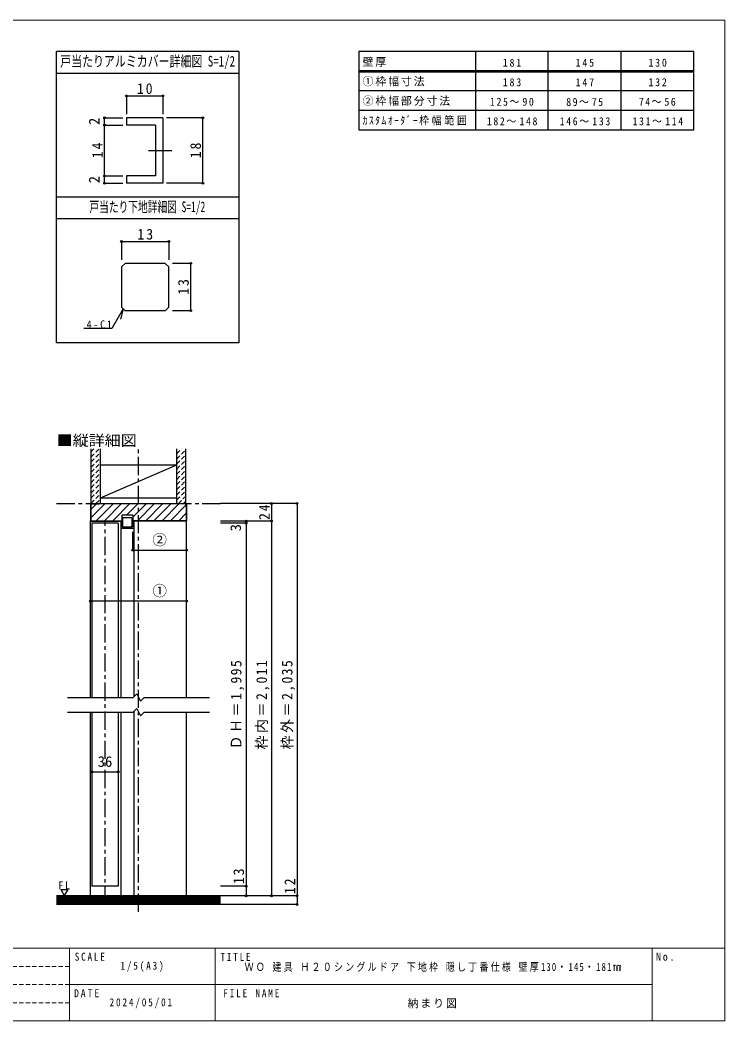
# Model space of a CAD drawing. Units: millimetres on the paper, with parts at other scales. Extents: x -197 to 198, y -138 to 137.
# Drawn here: x 4.3 to 197.8, y -138 to 137 of the extents above; entities that cross this region are included whole.
import ezdxf
from ezdxf.enums import TextEntityAlignment as Align

# ---------------------------------------------------------------- set-up
doc = ezdxf.new("R2010")
doc.units = ezdxf.units.MM
doc.header["$PDMODE"] = 32
doc.header["$PDSIZE"] = 0.5
for name, pattern in [('CHAIN1', [8, 5, -1, 1, -1]), ('CHAIN2', [12, 9, -1, 1, -1]), ('DASHED1', [1.8, 1.2, -0.6])]:
    doc.linetypes.add(name, pattern=pattern)
for name, color, linetype in [('0-0_補助線', 7, 'Continuous'), ('0-1_通り芯', 4, 'CHAIN1'), ('0-2_柱', 3, 'Continuous'), ('0-3_仕上げ', 2, 'Continuous'), ('0-4_枠', 3, 'Continuous'), ('0-6_扉', 6, 'Continuous'), ('0-9_戸当り', 7, 'Continuous'), ('0-A_文字', 7, 'Continuous'), ('0-B_寸法', 7, 'Continuous'), ('0-C_ハッチ', 4, 'DASHED1'), ('1-A_文字', 3, 'Continuous'), ('7-1_通り芯', 4, 'CHAIN2'), ('7-7_金物', 7, 'Continuous'), ('7-A_文字', 4, 'Continuous'), ('7-B_寸法', 4, 'Continuous'), ('F-A_文字', 7, 'Continuous')]:
    doc.layers.add(name, color=color, linetype=linetype)
doc.layers.add('F-0_補助線', color=7, linetype='Continuous', lineweight=18)
doc.styles.add('ＭＳ ゴシック', font='')
doc.styles.get('ＭＳ ゴシック').set_extended_font_data('MS Gothic')

msp = doc.modelspace()

# ---------------------------------------------------------------- linework, layer by layer
at = {"layer": '0-1_通り芯'}
for p, q in [((36.831, -108), (36.831, 19.15)), ((14.331, 4.15), (59.331, 4.15)), ((27.631, -106), (27.631, -0.65)), ((59.331, -106), (14.331, -106))]:
    msp.add_line(p, q, dxfattribs=at)
at = {"layer": '0-2_柱', "color": 7}
msp.add_line((26.331, 5.75), (47.331, 14.75), dxfattribs=at)
at = {"layer": '0-2_柱'}
for p, q in [((26.331, 14.75), (47.331, 14.75)), ((26.331, 5.75), (47.331, 5.75))]:
    msp.add_line(p, q, dxfattribs=at)
at = {"layer": '0-3_仕上げ'}
for p, q in [((23.831, 4.15), (23.831, 19.15)), ((26.331, 4.15), (26.331, 19.15)), ((47.331, 4.15), (47.331, 19.15)), ((49.831, 4.15), (49.831, 19.15)), ((23.831, 4.15), (23.931, 4.15)), ((49.831, 4.15), (49.731, 4.15)), ((59.331, -103.6), (14.331, -103.6)), ((59.331, -106), (14.331, -106))]:
    msp.add_line(p, q, dxfattribs=at)
at = {"layer": '0-3_仕上げ', "color": 7}
for p, q in [((59.331, -103.9), (14.331, -103.9)), ((59.331, -104.2), (14.331, -104.2)), ((59.331, -104.5), (14.331, -104.5)), ((59.331, -104.8), (14.331, -104.8)), ((59.331, -105.1), (14.331, -105.1)), ((59.331, -105.4), (14.331, -105.4)), ((59.331, -105.7), (14.331, -105.7))]:
    msp.add_line(p, q, dxfattribs=at)
at = {"layer": '0-4_枠'}
for p, q in [((23.631, 3.85), (23.931, 4.15)), ((23.631, 3.85), (23.631, -0.509)), ((23.731, 3.75), (24.031, 4.05)), ((23.731, 3.75), (23.731, -0.467)), ((23.931, 4.15), (49.731, 4.15)), ((24.031, 4.05), (26.031, 4.05)), ((26.031, 4.05), (26.031, 4.15)), ((47.631, 4.15), (47.631, 4.05)), ((49.631, 4.05), (47.631, 4.05)), ((49.631, 4.05), (49.931, 3.75)), ((50.031, 3.85), (49.731, 4.15)), ((49.931, 3.75), (49.931, -0.467)), ((50.031, 3.85), (50.031, -0.509)), ((35.231, 0.95), (35.231, -0.65)), ((23.772, -0.65), (23.631, -0.509)), ((23.813, -0.55), (23.731, -0.467)), ((23.772, -0.65), (32.231, -0.65)), ((23.813, -0.55), (32.231, -0.55)), ((49.848, -0.55), (35.231, -0.55)), ((49.889, -0.65), (35.231, -0.65)), ((49.848, -0.55), (49.931, -0.467)), ((49.889, -0.65), (50.031, -0.509))]:
    msp.add_line(p, q, dxfattribs=at)
at = {"layer": '0-4_枠', "color": 4}
for p, q in [((23.631, -49.125), (23.631, -0.509)), ((50.031, -49.125), (50.031, -0.509)), ((23.631, -103.6), (23.631, -53.125)), ((50.031, -103.6), (50.031, -53.125))]:
    msp.add_line(p, q, dxfattribs=at)
at = {"layer": '0-4_枠'}
msp.add_lwpolyline([(35.231, 0.95), (32.231, 0.95), (32.231, -0.65)], dxfattribs=at)
at = {"layer": '0-6_扉'}
for p, q in [((31.231, -1.25), (24.031, -1.25)), ((24.031, -1.25), (24.031, -49.125)), ((31.231, -1.25), (31.231, -49.125)), ((24.031, -53.125), (24.031, -101)), ((31.231, -53.125), (31.231, -101)), ((31.231, -101), (24.031, -101))]:
    msp.add_line(p, q, dxfattribs=at)
at = {"layer": '0-6_扉', "color": 2}
for p, q in [((17.331, -49.125), (35.331, -49.125)), ((38.331, -49.125), (56.331, -49.125)), ((17.331, -53.125), (35.331, -53.125)), ((38.331, -53.125), (56.331, -53.125))]:
    msp.add_line(p, q, dxfattribs=at)
for points in [[(35.331, -49.125), (36.331, -48.125), (37.331, -50.125), (38.331, -49.125)], [(35.331, -53.125), (36.331, -52.125), (37.331, -54.125), (38.331, -53.125)]]:
    msp.add_lwpolyline(points, dxfattribs=at)
at = {"layer": '0-9_戸当り'}
for p, q in [((32.431, 0.15), (32.631, 0.35)), ((32.431, 0.15), (32.431, -2.05)), ((32.631, 0.35), (34.831, 0.35)), ((34.831, 0.35), (35.031, 0.15)), ((35.031, -2.05), (35.031, 0.15)), ((31.931, -0.65), (31.931, -2.65)), ((31.931, -2.65), (35.531, -2.65)), ((31.931, -2.65), (31.931, -49.125)), ((32.331, -2.25), (35.131, -2.25)), ((32.631, -2.25), (32.431, -2.05)), ((32.631, -2.25), (34.831, -2.25)), ((35.031, -2.05), (34.831, -2.25)), ((35.131, -0.65), (35.131, -2.25)), ((35.531, -0.65), (35.131, -0.65)), ((35.531, -0.65), (35.531, -2.65)), ((35.531, -2.65), (35.531, -48.925)), ((31.931, -53.125), (31.931, -103.6)), ((35.531, -52.925), (35.531, -103.6))]:
    msp.add_line(p, q, dxfattribs=at)
at = {"layer": '0-9_戸当り', "color": 4}
for p, q in [((66.331, -101), (59.331, -101)), ((66.331, -101), (66.331, -103.6)), ((66.331, -103.6), (59.331, -103.6))]:
    msp.add_line(p, q, dxfattribs=at)
at = {"layer": '0-9_戸当り'}
msp.add_lwpolyline([(31.931, -0.65), (32.331, -0.65), (32.331, -2.25)], dxfattribs=at)
for p in [(66.331, -101), (66.331, -103.6)]:
    msp.add_point(p, dxfattribs=at)
at = {"layer": '0-A_文字', "color": 3}
msp.add_line((189.328, 128.333), (97.328, 128.333), dxfattribs=at)
at = {"layer": '0-A_文字'}
msp.add_line((15.444, -101.837), (16.444, -103.569), dxfattribs=at)
msp.add_lwpolyline([(15.444, -101.837), (17.444, -101.837), (16.444, -103.569)], dxfattribs=at)
at = {"layer": '0-B_寸法', "color": 3}
for p, q in [((97.328, 128.333), (97.328, 106.867)), ((129.328, 128.333), (129.328, 106.867)), ((149.328, 106.867), (149.328, 128.333)), ((169.328, 106.867), (169.328, 128.333)), ((189.328, 106.867), (189.328, 128.333)), ((97.328, 123.167), (189.328, 123.167)), ((97.328, 122.967), (189.328, 122.967)), ((97.328, 122.767), (189.328, 122.767)), ((97.328, 117.6), (189.328, 117.6)), ((97.328, 112.233), (189.328, 112.233)), ((97.328, 106.867), (189.328, 106.867))]:
    msp.add_line(p, q, dxfattribs=at)
at = {"layer": '0-B_寸法', "color": 4}
for p, q in [((73.331, 4.15), (59.331, 4.15)), ((80.331, 4.15), (80.331, -103.6)), ((66.331, -0.65), (59.331, -0.65)), ((73.331, -0.65), (59.331, -0.65)), ((66.331, -1.25), (59.331, -1.25)), ((66.331, -0.65), (66.331, -1.25)), ((73.331, -0.65), (66.331, -0.65)), ((66.331, -1.25), (66.331, -101)), ((73.331, -0.65), (73.331, -103.6)), ((35.231, -8.65), (35.231, -3.65)), ((50.031, -8.65), (50.031, -3.65)), ((35.231, -8.65), (50.031, -8.65)), ((50.031, -22.65), (23.631, -22.65)), ((24.031, -69.565), (31.231, -69.565)), ((80.331, -103.6), (66.331, -103.6)), ((80.331, -103.6), (80.331, -106)), ((80.331, -106), (59.331, -106))]:
    msp.add_line(p, q, dxfattribs=at)
msp.add_lwpolyline([(80.331, 4.15), (73.331, 4.15), (73.331, -0.65)], dxfattribs=at)
at = {"layer": '0-B_寸法'}
for p in [(73.331, 4.15), (80.331, 4.15), (66.331, -0.65), (66.331, -1.25), (73.331, -0.65), (73.331, -0.65), (35.231, -8.65), (50.031, -8.65), (23.631, -22.65), (50.031, -22.65), (24.031, -69.565), (31.231, -69.565), (73.331, -103.6), (80.331, -103.6), (80.331, -106)]:
    msp.add_point(p, dxfattribs=at)
at = {"layer": '0-C_ハッチ'}
for p, q in [((23.831, 18.414), (24.567, 19.15)), ((23.831, 16.999), (25.981, 19.15)), ((23.831, 15.585), (26.331, 18.085)), ((23.831, 14.171), (26.331, 16.671)), ((47.331, 17.872), (48.609, 19.15)), ((47.331, 16.458), (49.831, 18.958)), ((47.331, 15.044), (49.831, 17.544)), ((23.831, 12.757), (26.331, 15.257)), ((23.831, 11.343), (26.331, 13.843)), ((47.331, 13.629), (49.831, 16.129)), ((47.331, 12.215), (49.831, 14.715)), ((23.831, 9.928), (26.331, 12.428)), ((23.831, 8.514), (26.331, 11.014)), ((47.331, 10.801), (49.831, 13.301)), ((47.331, 9.387), (49.831, 11.887)), ((23.831, 7.1), (26.331, 9.6)), ((47.331, 7.972), (49.831, 10.472)), ((47.331, 6.558), (49.831, 9.058)), ((23.831, 5.686), (26.331, 8.186)), ((23.831, 4.271), (26.331, 6.771)), ((47.331, 5.144), (49.831, 7.644)), ((47.751, 4.15), (49.831, 6.23)), ((25.123, 4.15), (26.331, 5.357)), ((49.165, 4.15), (49.831, 4.816))]:
    msp.add_line(p, q, dxfattribs=at)
at = {"layer": '0-C_ハッチ', "linetype": 'Continuous'}
for p, q in [((23.731, 0.226), (27.655, 4.15)), ((23.731, 2.489), (25.292, 4.05)), ((25.217, -0.55), (29.917, 4.15)), ((27.48, -0.55), (32.18, 4.15)), ((29.743, -0.55), (34.443, 4.15)), ((33.506, 0.95), (36.706, 4.15)), ((35.231, 0.412), (38.968, 4.15)), ((36.531, -0.55), (41.231, 4.15)), ((38.794, -0.55), (43.494, 4.15)), ((41.057, -0.55), (45.757, 4.15)), ((43.319, -0.55), (48.019, 4.15)), ((45.582, -0.55), (49.906, 3.774)), ((47.845, -0.55), (49.931, 1.536))]:
    msp.add_line(p, q, dxfattribs=at)
at = {"layer": '1-A_文字'}
for p, q in [((14.331, 48.333), (14.331, 128.333)), ((64.331, 128.333), (14.331, 128.333)), ((64.331, 128.333), (64.331, 48.333)), ((64.331, 122.333), (14.331, 122.333)), ((64.331, 88.333), (14.331, 88.333)), ((64.331, 82.333), (14.331, 82.333)), ((64.331, 48.333), (14.331, 48.333))]:
    msp.add_line(p, q, dxfattribs=at)
at = {"layer": '7-1_通り芯'}
msp.add_line((39.57, 101.148), (45.984, 101.148), dxfattribs=at)
at = {"layer": '7-7_金物'}
for p, q in [((43.496, 110.148), (33.496, 110.148)), ((33.496, 110.148), (33.496, 108.148)), ((41.496, 108.148), (33.496, 108.148)), ((41.496, 108.148), (41.496, 94.148)), ((41.496, 94.148), (33.496, 94.148)), ((33.496, 94.148), (33.496, 92.148)), ((32.145, 69.148), (33.145, 70.148)), ((32.145, 69.148), (32.145, 58.148)), ((44.145, 70.148), (33.145, 70.148)), ((44.145, 70.148), (45.145, 69.148)), ((45.145, 58.148), (45.145, 69.148)), ((33.145, 57.148), (32.145, 58.148)), ((45.145, 58.148), (44.145, 57.148)), ((44.145, 57.148), (33.145, 57.148))]:
    msp.add_line(p, q, dxfattribs=at)
msp.add_lwpolyline([(43.496, 110.148), (43.496, 92.148), (33.496, 92.148)], dxfattribs=at)
at = {"layer": '7-A_文字'}
msp.add_line((32.623, 57.67), (31.847, 54.772), dxfattribs=at)
msp.add_lwpolyline([(32.623, 57.67), (29.488, 52.239), (21.787, 52.239)], dxfattribs=at)
at = {"layer": '7-B_寸法'}
for p, q in [((33.496, 116.148), (43.496, 116.148)), ((33.496, 116.148), (33.496, 111.148)), ((43.496, 116.148), (43.496, 111.148)), ((27.496, 108.148), (27.496, 110.148)), ((27.496, 110.148), (32.496, 110.148)), ((54.496, 110.148), (44.496, 110.148)), ((54.496, 92.148), (54.496, 110.148)), ((27.496, 94.148), (27.496, 108.148)), ((27.496, 108.148), (32.496, 108.148)), ((27.496, 92.148), (27.496, 94.148)), ((27.496, 94.148), (32.496, 94.148)), ((27.496, 92.148), (32.496, 92.148)), ((54.496, 92.148), (44.496, 92.148)), ((32.145, 76.148), (45.145, 76.148)), ((32.145, 76.148), (32.145, 71.148)), ((45.145, 76.148), (45.145, 71.148)), ((51.145, 70.148), (46.145, 70.148)), ((51.145, 57.148), (51.145, 70.148)), ((51.145, 57.148), (46.145, 57.148))]:
    msp.add_line(p, q, dxfattribs=at)
at = {"layer": '7-B_寸法', "color": 7}
for p in [(33.496, 116.148), (43.496, 116.148), (27.496, 110.148), (54.496, 110.148), (27.496, 108.148), (27.496, 94.148), (27.496, 92.148), (54.496, 92.148), (32.145, 76.148), (45.145, 76.148), (51.145, 70.148), (51.145, 57.148)]:
    msp.add_point(p, dxfattribs=at)
at = {"layer": 'F-0_補助線', "color": 3}
msp.add_line((-197.169, -118), (197.831, -118), dxfattribs=at)
at = {"layer": 'F-0_補助線', "color": 2, "linetype": 'DASHED1'}
for p, q in [((17.831, -123), (-57.169, -123)), ((17.831, -128), (-57.169, -128)), ((17.831, -133), (-57.169, -133))]:
    msp.add_line(p, q, dxfattribs=at)
at = {"layer": 'F-0_補助線', "color": 3}
msp.add_lwpolyline([(-197.169, 137), (197.831, 137), (197.831, -138), (-197.169, -138)], close=True, dxfattribs=at)
at = {"layer": 'F-0_補助線', "color": 2}
for points in [[(17.831, -118), (57.831, -118), (57.831, -128), (17.831, -128)], [(57.831, -118), (177.831, -118), (177.831, -128), (57.831, -128)], [(177.831, -118), (197.831, -118), (197.831, -138), (177.831, -138)], [(17.831, -128), (57.831, -128), (57.831, -138), (17.831, -138)]]:
    msp.add_lwpolyline(points, close=True, dxfattribs=at)

# ---------------------------------------------------------------- texts
at = {"layer": '0-0_補助線', "char_height": 2.199, "attachment_point": 7, "style": 'ＭＳ ゴシック'}
for s, insert in [('\\T1.17;壁厚', (98.328, 124.15)), ('\\T1.17;①枠幅寸法', (98.328, 118.783)), ('\\T1.17;②枠幅部分寸法', (98.328, 113.417)), ('\\T1.28;\\W0.9;ｶｽﾀﾑｵｰﾀﾞｰ枠幅範囲', (98.328, 108.05))]:
    msp.add_mtext(s, dxfattribs=dict(at, insert=insert))
at = {"layer": '0-9_戸当り', "insert": (65.831, -100.398), "char_height": 2.933, "attachment_point": 7, "rotation": 90, "style": 'ＭＳ ゴシック'}
msp.add_mtext('\\T1.27;\\W0.95;13', dxfattribs=at)
at = {"layer": '0-A_文字', "style": 'ＭＳ ゴシック', "width": 1.1}
msp.add_text('■縦詳細図', height=2.933, dxfattribs=at).set_placement((14.331, 19.15), align=Align.BOTTOM_LEFT)
at = {"layer": '0-A_文字', "char_height": 2.199, "attachment_point": 7, "style": 'ＭＳ ゴシック'}
for s, insert in [('\\T1.38;\\W0.9;181', (136.828, 124.15)), ('\\T1.38;\\W0.9;145', (156.828, 124.15)), ('\\T1.37;\\W0.9;130', (176.828, 124.15)), ('\\T1.38;\\W0.9;183', (136.828, 118.783)), ('\\T1.38;\\W0.9;147', (156.828, 118.783)), ('\\T1.37;\\W0.9;132', (176.828, 118.783)), ('\\T1.32;\\W0.9;125～90', (133.328, 113.417)), ('\\T1.3;\\W0.9;89～75', (154.26, 113.357)), ('\\T1.3;\\W0.9;74～56', (174.203, 113.417)), ('\\T1.33;\\W0.9;182～148', (132.453, 108.05)), ('\\T1.33;\\W0.9;146～133', (152.453, 108.05)), ('\\T1.33;\\W0.9;131～114', (172.453, 108.05)), ('\\T1.36;\\W0.9;FL', (14.819, -101.837))]:
    msp.add_mtext(s, dxfattribs=dict(at, insert=insert))
at = {"layer": '0-B_寸法', "style": 'ＭＳ ゴシック'}
msp.add_text('3', height=2.933, rotation=90, dxfattribs=at).set_placement((65.831, -3.489), align=Align.BOTTOM_LEFT)
for s, p in [('②', (40.631, -8.15)), ('①', (40.631, -22.15)), ('36', (25.631, -69.065))]:
    msp.add_text(s, height=2.933, dxfattribs=at).set_placement(p, align=Align.BOTTOM_LEFT)
at = {"layer": '0-B_寸法', "char_height": 2.933, "attachment_point": 7, "rotation": 90, "style": 'ＭＳ ゴシック'}
for s, insert in [('\\T1.27;\\W0.95;24', (72.831, -0.375)), ('\\T1.19;\\W0.95;ＤＨ＝1,995', (65.831, -63.375)), ('\\T1.19;\\W0.95;枠内＝2,011', (72.831, -63.375)), ('\\T1.19;\\W0.95;枠外＝2,035', (79.831, -63.375)), ('\\T1.27;\\W0.95;12', (79.831, -103.136))]:
    msp.add_mtext(s, dxfattribs=dict(at, insert=insert))
at = {"layer": '1-A_文字', "color": 7, "style": 'ＭＳ ゴシック'}
for s, width, p in [('戸当たりアルミカバー詳細図 S=1/2', 0.75, (15.331, 123.333)), ('戸当たり下地詳細図 S=1/2', 0.65, (23.331, 83.333))]:
    msp.add_text(s, height=2.933, dxfattribs=dict(at, width=width)).set_placement(p, align=Align.BOTTOM_LEFT)
at = {"layer": '7-A_文字', "color": 7, "insert": (22.566, 52.239), "char_height": 2.199, "attachment_point": 7, "style": 'ＭＳ ゴシック'}
msp.add_mtext('\\T1.38;\\W0.9;4-C1', dxfattribs=at)
at = {"layer": '7-B_寸法', "color": 7, "style": 'ＭＳ ゴシック'}
for p in [(26.996, 108.148), (26.996, 92.148)]:
    msp.add_text('2', height=2.933, rotation=90, dxfattribs=at).set_placement(p, align=Align.BOTTOM_LEFT)
at = {"layer": '7-B_寸法', "color": 7, "char_height": 2.933, "attachment_point": 7, "style": 'ＭＳ ゴシック'}
for s, insert in [('\\T1.27;\\W0.95;10', (36.371, 116.648)), ('\\T1.27;\\W0.95;13', (36.52, 76.648))]:
    msp.add_mtext(s, dxfattribs=dict(at, insert=insert))
at = {"layer": '7-B_寸法', "color": 7, "char_height": 2.933, "attachment_point": 7, "rotation": 90, "style": 'ＭＳ ゴシック'}
for s, insert in [('\\T1.27;\\W0.95;14', (26.996, 99.023)), ('\\T1.27;\\W0.95;18', (53.996, 99.023)), ('\\T1.27;\\W0.95;13', (50.645, 61.523))]:
    msp.add_mtext(s, dxfattribs=dict(at, insert=insert))
at = {"layer": 'F-A_文字', "char_height": 2.199, "attachment_point": 7, "style": 'ＭＳ ゴシック'}
for s, insert in [('\\T1.38;\\W0.85;SCALE', (19.3, -121.478)), ('\\T1.38;\\W0.85;TITLE', (59.3, -121.478)), ('\\T1.38;\\W0.9;No.', (178.912, -121.478)), ('\\T1.39;\\W0.85;1/5(A3)', (31.843, -124.5)), ('\\T1.25;\\W0.8;ＷＯ\\~建具\\~Ｈ２０シングルドア\\~下地枠\\~隠し丁番仕様\\~壁厚130・145・181㎜', (65.943, -124.5)), ('\\T1.38;\\W0.9;DATE', (19.106, -131.478)), ('\\T1.39;\\W0.85;2024/05/01', (28.87, -134.5)), ('\\T1.39;\\W0.85;FILE\\~NAME', (60.075, -131.478)), ('\\T1.17;納まり図', (110.693, -134.5))]:
    msp.add_mtext(s, dxfattribs=dict(at, insert=insert))

doc.saveas('drawing.dxf')
